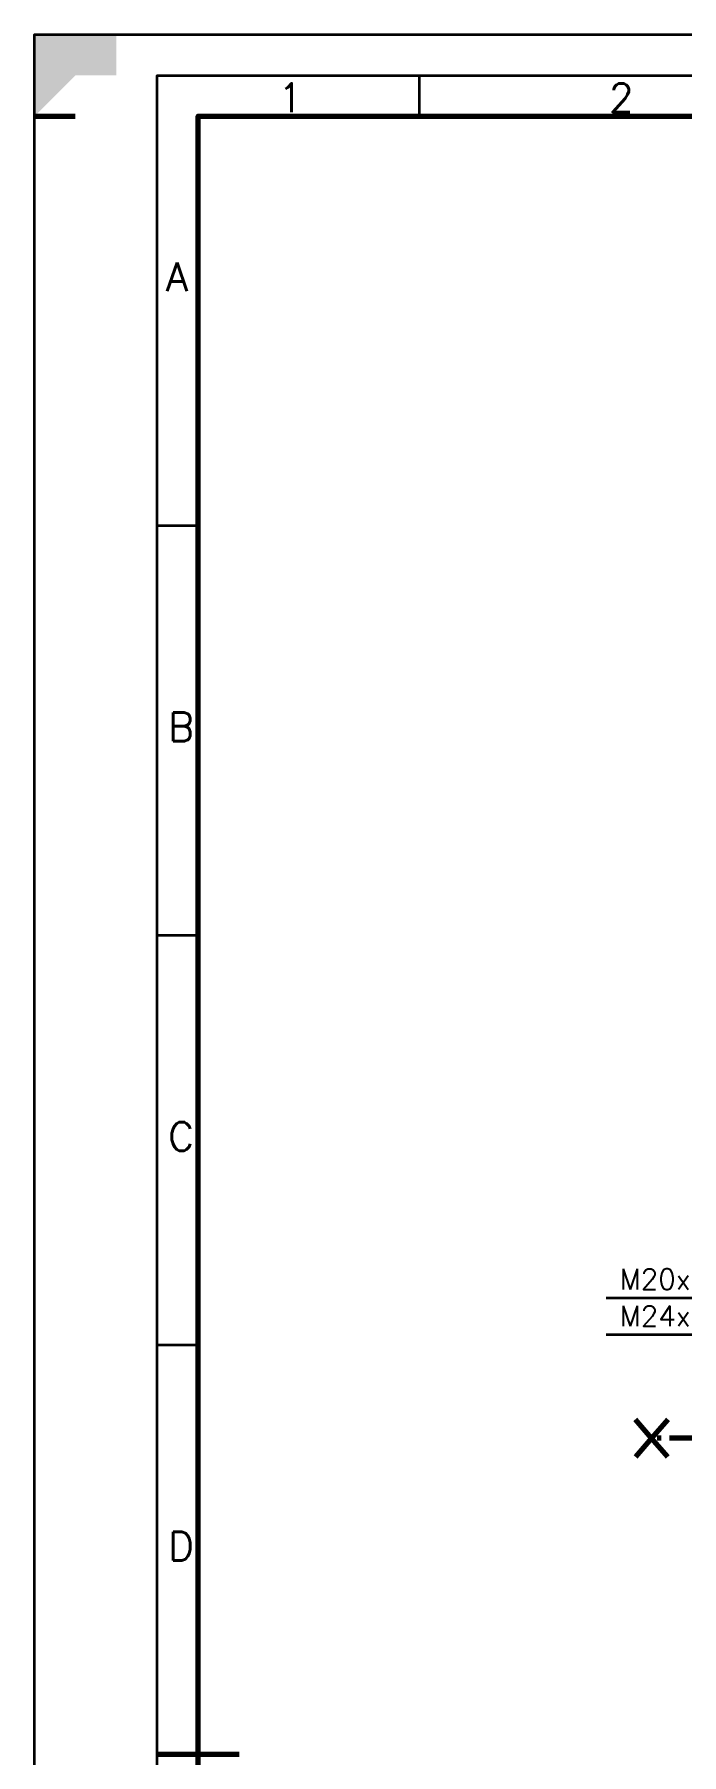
# Model space of a CAD drawing. Extents: x 0 to 11880, y 0 to 8400.
# Drawn here: x 0 to 1581, y 4200 to 8400 of the extents above; entities that cross this region are included whole.
import ezdxf

# ---------------------------------------------------------------- set-up
doc = ezdxf.new("R2010")
doc.units = 0
doc.header["$LTSCALE"] = 20
doc.linetypes.add('CENTER', pattern=[2, 1.25, -0.25, 0.25, -0.25])
doc.linetypes.add('ISO_10', pattern=[6.5, 4, -1, 0.5, -1])
doc.layers.get('0').update_dxf_attribs({"linetype": 'CONTINUOUS'})
doc.layers.add('AHL-CEN-35', color=1, linetype='CENTER')
doc.layers.add('AHL-CON-35', color=3, linetype='CONTINUOUS')
doc.layers.add('M_EQUIP_E3', color=3, linetype='CONTINUOUS', lineweight=35)
doc.layers.add('M_EQUIP_E7', color=7, linetype='CONTINUOUS', lineweight=70)
doc.styles.add('S', font='simplex.shx', dxfattribs={"width": 0.8})
doc.styles.add('SIMPLEX', font='simplex.shx')

# ---------------------------------------------------------------- blocks, each defined once
blk = doc.blocks.new('A$C29D363F0')
at = {"color": 3, "linetype": 'Continuous', "lineweight": 35}
for p, q in [((47, 415), (47, 410)), ((20, 360), (15, 360)), ((20, 310), (15, 310)), ((20, 260), (15, 260))]:
    blk.add_line(p, q, dxfattribs=at)
at = {"linetype": 'Continuous'}
blk.add_line((0, 410), (5, 410), dxfattribs=at)
at = {"color": 7, "linetype": 'Continuous', "lineweight": 70}
blk.add_line((25, 210), (15, 210), dxfattribs=at)
at = {"color": 3, "linetype": 'Continuous', "lineweight": 35}
for points in [[(594, 0), (0, 0), (0, 420), (594, 420)], [(589, 5), (15, 5), (15, 415), (589, 415)]]:
    blk.add_lwpolyline(points, close=True, dxfattribs=at)
at = {"color": 7, "linetype": 'Continuous', "lineweight": 70}
blk.add_lwpolyline([(584, 10), (20, 10), (20, 410), (584, 410)], close=True, dxfattribs=at)
at = {"linetype": 'Continuous'}
for points in [[(0, 410), (0, 420), (5, 410), (0, 410)], [(5, 415), (10, 415), (0, 410), (0, 420)], [(0, 420), (10, 420), (5, 415), (10, 415)], [(5, 410), (0, 410), (5, 415), (5, 410)]]:
    blk.add_solid(points, dxfattribs=at)
at = {"color": 3, "linetype": 'Continuous', "lineweight": 35, "style": 'S'}
for s, p in [('1', (29.78, 410.51)), ('2', (70.21, 410.51)), ('A', (16.09, 388.67)), ('B', (16.35, 333.71)), ('C', (16.35, 283.71)), ('D', (16.35, 233.71))]:
    blk.add_text(s, height=3.5, dxfattribs=at).set_placement(p)

msp = doc.modelspace()

# ---------------------------------------------------------------- linework, layer by layer
at = {"layer": 'AHL-CEN-35', "color": 5, "linetype": 'ISO_10', "lineweight": 70}
msp.add_line((4491.6, 4972.6), (1508.2, 4972.6), dxfattribs=at)
for points in [[(1548, 4927.4), (1508.2, 4972.6), (1468.5, 5017.8)], [(1548, 5017.8), (1508.2, 4972.6), (1468.5, 4927.4)]]:
    msp.add_lwpolyline(points, dxfattribs=at)
at = {"layer": 'M_EQUIP_E3', "linetype": 'Continuous'}
for p, q in [((1397.3, 5315.6), (1767.8, 5315.6)), ((1397.3, 5225.4), (1767.8, 5225.4))]:
    msp.add_line(p, q, dxfattribs=at)

# ---------------------------------------------------------------- block references
at = {"layer": 'M_EQUIP_E7', "lineweight": 35, "xscale": 20, "yscale": 20, "zscale": 20}
msp.add_blockref('A$C29D363F0', (0, 0), dxfattribs=at)

# ---------------------------------------------------------------- texts
at = {"layer": 'AHL-CON-35', "color": 3, "linetype": 'Continuous', "style": 'SIMPLEX'}
for s, p in [('M20x140', (1430.1, 5335.8)), ('M24x140', (1430.1, 5245.7))]:
    msp.add_text(s, height=50, dxfattribs=at).set_placement(p)

doc.saveas('drawing.dxf')
